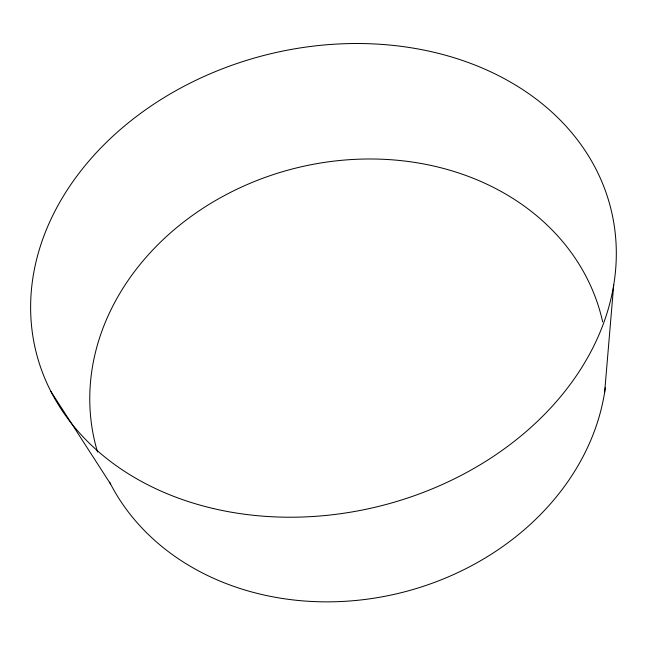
<?xml version="1.0" encoding="UTF-8"?>
<svg xmlns="http://www.w3.org/2000/svg" width="646" height="646" viewBox="0 0 646 646"><rect width="100%" height="100%" fill="white"/><g stroke="black" fill="none" stroke-linecap="round" stroke-linejoin="round"><path stroke-width="0.97" d="M604.616 392.477L613.7 285.048M50.848 391.395L110.555 483.991M605.35 387.447A260.927 218.744 -14 0 1 384.459 596.379A260.927 218.744 -14 0 1 109.626 482.182M97.578 452.063A260.927 218.744 -14 0 1 293.114 168.776A260.927 218.744 -14 0 1 602.67 321.894M213.374 508.547A296.191 232.673 -14 0 0 613.522 221.271A296.191 232.673 -14 0 0 143.493 111.274A296.191 232.673 -14 0 0 213.374 508.547"/></g></svg>
